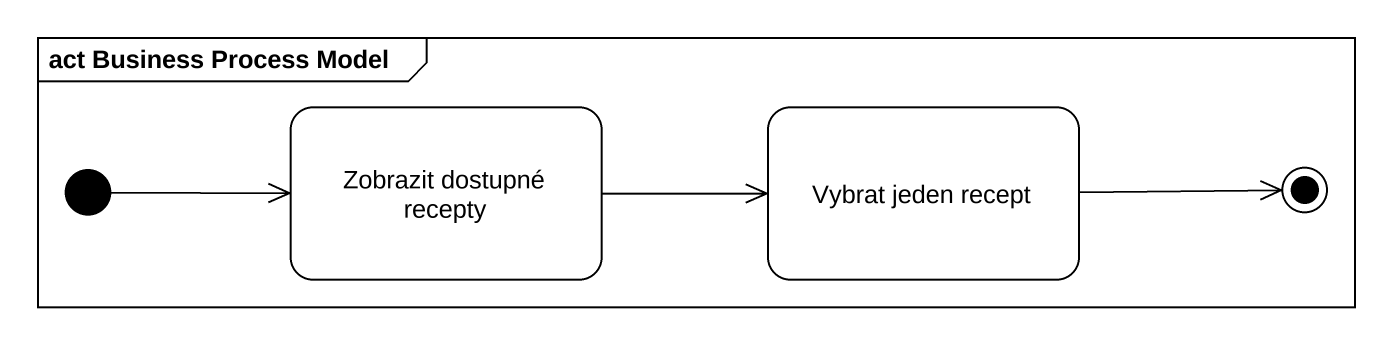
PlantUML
@startuml
mainframe act Business Process Model
hide empty description
state "Zobrazit dostupné recepty" as Zobrazit_dostupné_recepty
state "Vybrat jeden recept" as Vybrat_jeden_recept
[*] -right-> Zobrazit_dostupné_recepty
Zobrazit_dostupné_recepty -right-> Vybrat_jeden_recept
Vybrat_jeden_recept -right-> [*]
@enduml
